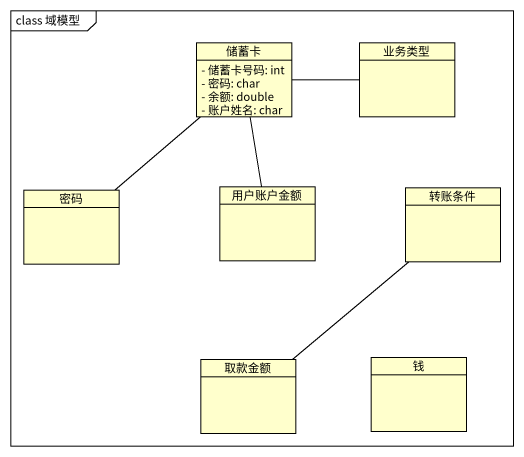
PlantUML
@startuml
mainframe class 域模型
hide circle
hide empty members
skinparam classAttributeIconSize 0
class 储蓄卡 {
  - 储蓄卡号码: int
  - 密码: char
  - 余额: double
  - 账户姓名: char
}
class 业务类型
class 密码
class 用户账户金额
class 转账条件
class 钱
class 取款金额
储蓄卡 -right- 业务类型
储蓄卡 -- 密码
储蓄卡 -- 用户账户金额
转账条件 -- 取款金额
@enduml
